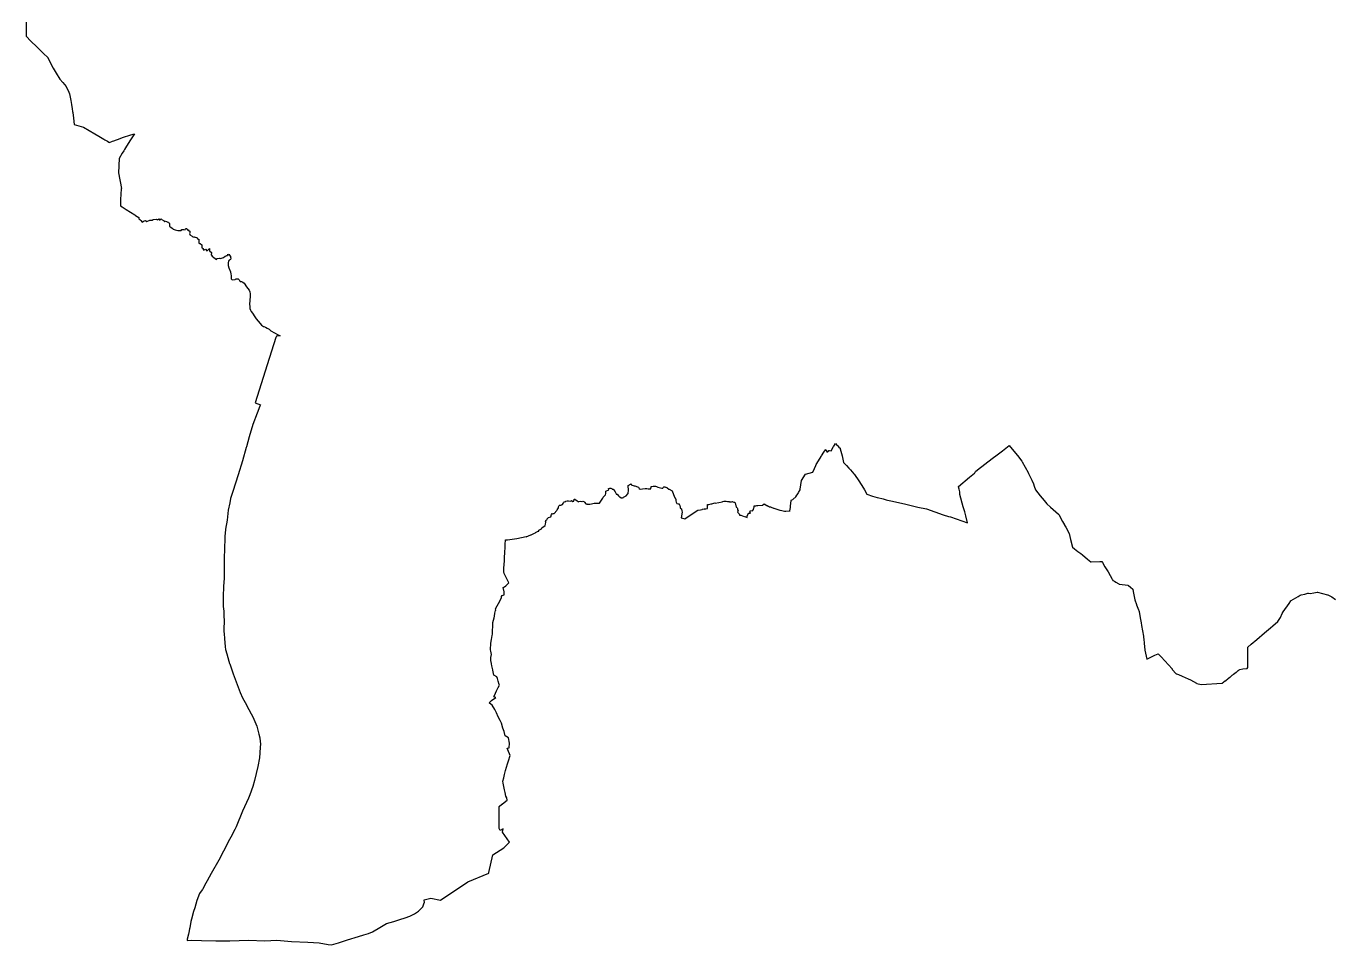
# Model space of a CAD drawing. Header units: metres. Extents: x 261539 to 373402, y 2100587 to 2213332.
# Drawn here: x 279881 to 319976, y 2100587 to 2128774 of the extents above; entities that cross this region are included whole.
import ezdxf

# ---------------------------------------------------------------- set-up
doc = ezdxf.new("R2010")
doc.units = ezdxf.units.M
doc.layers.add('DISTRICT BOUNDRY', color=86, linetype='Continuous')

msp = doc.modelspace()

# ---------------------------------------------------------------- linework, layer by layer
at = {"layer": 'DISTRICT BOUNDRY'}
msp.add_polyline3d([(279881, 2128898, 0), (279885, 2128516, 0), (279886, 2128461, 0), (280029, 2128310, 0), (280052, 2128286, 0), (280180, 2128169, 0), (280372, 2127972, 0), (280410, 2127937, 0), (280544, 2127813, 0), (280547, 2127806, 0), (280710, 2127489, 0), (280803, 2127327, 0), (280918, 2127144, 0), (281003, 2127041, 0), (281106, 2126918, 0), (281189, 2126746, 0), (281211, 2126698, 0), (281248, 2126492, 0), (281258, 2126426, 0), (281269, 2126368, 0), (281294, 2126233, 0), (281306, 2126158, 0), (281312, 2126119, 0), (281331, 2125950, 0), (281355, 2125757, 0), (281637, 2125679, 0), (281993, 2125466, 0), (282113, 2125399, 0), (282160, 2125368, 0), (282265, 2125309, 0), (282296, 2125287, 0), (282380, 2125240, 0), (282414, 2125217, 0), (282444, 2125201, 0), (282532, 2125241, 0), (282571, 2125256, 0), (282770, 2125330, 0), (282833, 2125361, 0), (283089, 2125440, 0), (283202, 2125468, 0), (283063, 2125254, 0), (282931, 2125038, 0), (282900, 2124986, 0), (282874, 2124944, 0), (282831, 2124872, 0), (282736, 2124714, 0), (282714, 2124270, 0), (282806, 2123795, 0), (282801, 2123790, 0), (282789, 2123608, 0), (282780, 2123461, 0), (282773, 2123269, 0), (282773, 2123264, 0), (282825, 2123230, 0), (282954, 2123147, 0), (283087, 2123063, 0), (283217, 2122980, 0), (283238, 2122965, 0), (283339, 2122905, 0), (283340, 2122862, 0), (283375, 2122841, 0), (283405, 2122812, 0), (283440, 2122760, 0), (283484, 2122791, 0), (283545, 2122806, 0), (283588, 2122780, 0), (283679, 2122822, 0), (283746, 2122817, 0), (283774, 2122844, 0), (283868, 2122851, 0), (283891, 2122841, 0), (283912, 2122832, 0), (283918, 2122840, 0), (283936, 2122838, 0), (283945, 2122851, 0), (283950, 2122857, 0), (283965, 2122849, 0), (283961, 2122827, 0), (283995, 2122826, 0), (284018, 2122858, 0), (284039, 2122851, 0), (284055, 2122828, 0), (284103, 2122808, 0), (284104, 2122801, 0), (284137, 2122783, 0), (284155, 2122787, 0), (284190, 2122775, 0), (284192, 2122775, 0), (284233, 2122763, 0), (284249, 2122755, 0), (284255, 2122734, 0), (284277, 2122714, 0), (284277, 2122642, 0), (284280, 2122640, 0), (284335, 2122599, 0), (284381, 2122561, 0), (284395, 2122546, 0), (284452, 2122525, 0), (284491, 2122512, 0), (284491, 2122512, 0), (284540, 2122505, 0), (284558, 2122504, 0), (284574, 2122503, 0), (284636, 2122500, 0), (284663, 2122530, 0), (284715, 2122532, 0), (284758, 2122521, 0), (284761, 2122524, 0), (284765, 2122528, 0), (284766, 2122534, 0), (284771, 2122558, 0), (284781, 2122569, 0), (284789, 2122569, 0), (284795, 2122569, 0), (284813, 2122570, 0), (284825, 2122532, 0), (284827, 2122529, 0), (284856, 2122528, 0), (284875, 2122493, 0), (284880, 2122490, 0), (284900, 2122480, 0), (284908, 2122429, 0), (284892, 2122410, 0), (284902, 2122379, 0), (284905, 2122369, 0), (284980, 2122330, 0), (284993, 2122314, 0), (285010, 2122309, 0), (285033, 2122301, 0), (285051, 2122308, 0), (285071, 2122303, 0), (285096, 2122293, 0), (285102, 2122291, 0), (285108, 2122289, 0), (285125, 2122282, 0), (285154, 2122235, 0), (285178, 2122238, 0), (285181, 2122219, 0), (285179, 2122160, 0), (285184, 2122115, 0), (285202, 2122109, 0), (285226, 2122109, 0), (285276, 2122065, 0), (285277, 2122031, 0), (285272, 2121967, 0), (285312, 2121955, 0), (285309, 2121910, 0), (285346, 2121908, 0), (285383, 2121934, 0), (285425, 2121885, 0), (285446, 2121891, 0), (285497, 2121939, 0), (285505, 2121947, 0), (285505, 2121929, 0), (285506, 2121885, 0), (285567, 2121828, 0), (285555, 2121756, 0), (285564, 2121742, 0), (285593, 2121714, 0), (285636, 2121672, 0), (285721, 2121610, 0), (285731, 2121628, 0), (285736, 2121647, 0), (285817, 2121654, 0), (285824, 2121654, 0), (285848, 2121647, 0), (285938, 2121680, 0), (285985, 2121714, 0), (285990, 2121701, 0), (285990, 2121702, 0), (285991, 2121702, 0), (286001, 2121726, 0), (286022, 2121726, 0), (286035, 2121739, 0), (286058, 2121738, 0), (286068, 2121774, 0), (286091, 2121758, 0), (286112, 2121760, 0), (286136, 2121762, 0), (286115, 2121753, 0), (286150, 2121702, 0), (286153, 2121683, 0), (286159, 2121653, 0), (286150, 2121617, 0), (286151, 2121616, 0), (286109, 2121594, 0), (286089, 2121558, 0), (286079, 2121520, 0), (286077, 2121488, 0), (286082, 2121430, 0), (286101, 2121358, 0), (286147, 2121231, 0), (286162, 2121162, 0), (286176, 2121124, 0), (286176, 2121081, 0), (286176, 2121052, 0), (286177, 2121032, 0), (286177, 2121018, 0), (286193, 2121003, 0), (286225, 2120994, 0), (286290, 2121002, 0), (286309, 2121010, 0), (286324, 2121016, 0), (286355, 2121025, 0), (286382, 2121021, 0), (286419, 2120992, 0), (286428, 2120970, 0), (286434, 2120958, 0), (286437, 2120952, 0), (286448, 2120941, 0), (286485, 2120935, 0), (286511, 2120926, 0), (286528, 2120920, 0), (286533, 2120916, 0), (286573, 2120885, 0), (286638, 2120778, 0), (286720, 2120671, 0), (286745, 2120625, 0), (286755, 2120562, 0), (286758, 2120474, 0), (286739, 2120245, 0), (286742, 2120175, 0), (286742, 2120171, 0), (286745, 2120115, 0), (286763, 2120061, 0), (286786, 2120014, 0), (286828, 2119963, 0), (286901, 2119855, 0), (286942, 2119798, 0), (287059, 2119648, 0), (287105, 2119599, 0), (287162, 2119562, 0), (287176, 2119556, 0), (287227, 2119534, 0), (287280, 2119505, 0), (287339, 2119473, 0), (287386, 2119429, 0), (287386, 2119429, 0), (287612, 2119298, 0), (287678, 2119273, 0), (287583, 2119266, 0), (287561, 2119264, 0), (287547, 2119221, 0), (287280, 2118384, 0), (286909, 2117219, 0), (287071, 2117158, 0), (287052, 2117112, 0), (286965, 2116902, 0), (286836, 2116555, 0), (286723, 2116172, 0), (286640, 2115871, 0), (286632, 2115843, 0), (286518, 2115442, 0), (286386, 2115009, 0), (286224, 2114498, 0), (286185, 2114376, 0), (286153, 2114277, 0), (286127, 2114151, 0), (286078, 2113926, 0), (286046, 2113616, 0), (286003, 2113341, 0), (286000, 2113319, 0), (285983, 2113128, 0), (285979, 2113034, 0), (285969, 2112768, 0), (285962, 2112420, 0), (285954, 2112151, 0), (285953, 2111828, 0), (285940, 2111592, 0), (285926, 2111262, 0), (285925, 2110965, 0), (285933, 2110893, 0), (285947, 2110822, 0), (285950, 2110730, 0), (285951, 2110701, 0), (285953, 2110503, 0), (285944, 2110292, 0), (285945, 2110204, 0), (285955, 2110133, 0), (285966, 2109982, 0), (285984, 2109735, 0), (286003, 2109644, 0), (286036, 2109514, 0), (286102, 2109296, 0), (286126, 2109219, 0), (286127, 2109214, 0), (286229, 2108907, 0), (286324, 2108661, 0), (286452, 2108326, 0), (286519, 2108162, 0), (286599, 2108024, 0), (286716, 2107812, 0), (286859, 2107546, 0), (286872, 2107515, 0), (286963, 2107300, 0), (287024, 2107053, 0), (287052, 2106937, 0), (287065, 2106822, 0), (287073, 2106751, 0), (287058, 2106647, 0), (287037, 2106328, 0), (286990, 2106056, 0), (286887, 2105628, 0), (286838, 2105450, 0), (286748, 2105194, 0), (286724, 2105138, 0), (286701, 2105087, 0), (286525, 2104684, 0), (286321, 2104211, 0), (286286, 2104130, 0), (286160, 2103896, 0), (286120, 2103823, 0), (285935, 2103460, 0), (285795, 2103187, 0), (285563, 2102772, 0), (285431, 2102555, 0), (285394, 2102484, 0), (285293, 2102290, 0), (285285, 2102275, 0), (285199, 2102160, 0), (285114, 2101948, 0), (285058, 2101725, 0), (285016, 2101612, 0), (284951, 2101372, 0), (284938, 2101300, 0), (284902, 2101108, 0), (284897, 2101083, 0), (284875, 2100965, 0), (284866, 2100915, 0), (284826, 2100764, 0), (284823, 2100751, 0), (284823, 2100731, 0), (284822, 2100726, 0), (284823, 2100726, 0), (284823, 2100726, 0), (284956, 2100728, 0), (285258, 2100721, 0), (285698, 2100712, 0), (286128, 2100707, 0), (286705, 2100732, 0), (287209, 2100716, 0), (287569, 2100735, 0), (288020, 2100687, 0), (288522, 2100669, 0), (288876, 2100645, 0), (289146, 2100599, 0), (289255, 2100587, 0), (289470, 2100645, 0), (289742, 2100745, 0), (290079, 2100844, 0), (290244, 2100891, 0), (290382, 2100934, 0), (290511, 2100990, 0), (290731, 2101121, 0), (290938, 2101243, 0), (291162, 2101309, 0), (291346, 2101364, 0), (291509, 2101420, 0), (291657, 2101472, 0), (291793, 2101537, 0), (291924, 2101625, 0), (292057, 2101753, 0), (292091, 2101872, 0), (292100, 2101880, 0), (292092, 2101967, 0), (292299, 2102017, 0), (292598, 2101958, 0), (293430, 2102521, 0), (294076, 2102791, 0), (294079, 2102803, 0), (294203, 2103353, 0), (294535, 2103560, 0), (294712, 2103734, 0), (294502, 2104040, 0), (294518, 2104148, 0), (294424, 2104091, 0), (294394, 2104155, 0), (294393, 2104246, 0), (294396, 2104355, 0), (294398, 2104425, 0), (294396, 2104531, 0), (294395, 2104625, 0), (294396, 2104743, 0), (294399, 2104837, 0), (294478, 2104899, 0), (294486, 2104905, 0), (294553, 2104955, 0), (294638, 2105028, 0), (294631, 2105094, 0), (294604, 2105154, 0), (294579, 2105258, 0), (294561, 2105342, 0), (294541, 2105446, 0), (294523, 2105546, 0), (294511, 2105611, 0), (294536, 2105709, 0), (294563, 2105819, 0), (294593, 2105939, 0), (294622, 2106040, 0), (294654, 2106140, 0), (294683, 2106237, 0), (294734, 2106393, 0), (294712, 2106443, 0), (294678, 2106521, 0), (294639, 2106617, 0), (294704, 2106633, 0), (294716, 2106780, 0), (294679, 2106938, 0), (294581, 2106999, 0), (294547, 2107135, 0), (294512, 2107239, 0), (294468, 2107390, 0), (294426, 2107474, 0), (294366, 2107588, 0), (294310, 2107703, 0), (294261, 2107813, 0), (294180, 2107938, 0), (294095, 2108003, 0), (294086, 2108010, 0), (294160, 2108081, 0), (294291, 2108174, 0), (294230, 2108192, 0), (294244, 2108218, 0), (294287, 2108309, 0), (294316, 2108376, 0), (294337, 2108421, 0), (294344, 2108438, 0), (294364, 2108478, 0), (294401, 2108554, 0), (294399, 2108577, 0), (294367, 2108680, 0), (294343, 2108758, 0), (294325, 2108814, 0), (294233, 2108865, 0), (294200, 2109019, 0), (294199, 2109027, 0), (294172, 2109150, 0), (294159, 2109213, 0), (294158, 2109220, 0), (294138, 2109310, 0), (294141, 2109406, 0), (294160, 2109500, 0), (294140, 2109599, 0), (294132, 2109642, 0), (294141, 2109848, 0), (294163, 2109955, 0), (294184, 2110080, 0), (294190, 2110118, 0), (294193, 2110150, 0), (294195, 2110208, 0), (294201, 2110374, 0), (294204, 2110465, 0), (294206, 2110474, 0), (294242, 2110625, 0), (294248, 2110673, 0), (294266, 2110766, 0), (294282, 2110848, 0), (294291, 2110856, 0), (294287, 2110895, 0), (294423, 2111148, 0), (294431, 2111163, 0), (294430, 2111166, 0), (294468, 2111238, 0), (294469, 2111270, 0), (294488, 2111303, 0), (294547, 2111329, 0), (294552, 2111416, 0), (294549, 2111422, 0), (294545, 2111421, 0), (294513, 2111549, 0), (294556, 2111575, 0), (294596, 2111598, 0), (294689, 2111694, 0), (294632, 2111819, 0), (294572, 2111944, 0), (294553, 2111985, 0), (294536, 2112027, 0), (294543, 2112156, 0), (294549, 2112243, 0), (294555, 2112377, 0), (294562, 2112493, 0), (294568, 2112606, 0), (294580, 2112805, 0), (294584, 2112868, 0), (294594, 2113018, 0), (294655, 2113013, 0), (294655, 2113013, 0), (294933, 2113050, 0), (295219, 2113111, 0), (295220, 2113109, 0), (295369, 2113169, 0), (295380, 2113171, 0), (295455, 2113207, 0), (295508, 2113229, 0), (295507, 2113239, 0), (295515, 2113242, 0), (295589, 2113280, 0), (295610, 2113275, 0), (295608, 2113315, 0), (295696, 2113354, 0), (295708, 2113384, 0), (295802, 2113457, 0), (295822, 2113498, 0), (295828, 2113554, 0), (295817, 2113570, 0), (295832, 2113601, 0), (295838, 2113629, 0), (295856, 2113630, 0), (295869, 2113634, 0), (295863, 2113652, 0), (295910, 2113694, 0), (295976, 2113722, 0), (296004, 2113795, 0), (296022, 2113818, 0), (296046, 2113816, 0), (296050, 2113823, 0), (296088, 2113823, 0), (296162, 2113912, 0), (296178, 2113936, 0), (296215, 2113994, 0), (296221, 2114027, 0), (296237, 2114066, 0), (296244, 2114072, 0), (296298, 2114073, 0), (296305, 2114084, 0), (296335, 2114100, 0), (296357, 2114132, 0), (296369, 2114155, 0), (296386, 2114176, 0), (296395, 2114176, 0), (296410, 2114172, 0), (296411, 2114173, 0), (296442, 2114202, 0), (296485, 2114215, 0), (296520, 2114212, 0), (296584, 2114200, 0), (296604, 2114212, 0), (296614, 2114216, 0), (296660, 2114194, 0), (296682, 2114197, 0), (296693, 2114246, 0), (296697, 2114264, 0), (296707, 2114265, 0), (296714, 2114265, 0), (296792, 2114213, 0), (296824, 2114184, 0), (296841, 2114186, 0), (296891, 2114199, 0), (296931, 2114193, 0), (296937, 2114190, 0), (296940, 2114189, 0), (296966, 2114200, 0), (296992, 2114193, 0), (297003, 2114176, 0), (297018, 2114170, 0), (297050, 2114113, 0), (297063, 2114105, 0), (297063, 2114102, 0), (297074, 2114103, 0), (297085, 2114113, 0), (297098, 2114112, 0), (297179, 2114105, 0), (297226, 2114117, 0), (297227, 2114117, 0), (297314, 2114134, 0), (297338, 2114136, 0), (297352, 2114137, 0), (297401, 2114140, 0), (297417, 2114139, 0), (297434, 2114137, 0), (297434, 2114137, 0), (297478, 2114142, 0), (297574, 2114293, 0), (297591, 2114323, 0), (297653, 2114394, 0), (297673, 2114434, 0), (297665, 2114492, 0), (297673, 2114507, 0), (297757, 2114549, 0), (297753, 2114591, 0), (297758, 2114593, 0), (297760, 2114593, 0), (297790, 2114600, 0), (297797, 2114602, 0), (297800, 2114602, 0), (297817, 2114594, 0), (297860, 2114581, 0), (297864, 2114570, 0), (297888, 2114570, 0), (297890, 2114565, 0), (297911, 2114562, 0), (297919, 2114530, 0), (297926, 2114529, 0), (297951, 2114489, 0), (297989, 2114420, 0), (297990, 2114418, 0), (298016, 2114418, 0), (298058, 2114364, 0), (298083, 2114335, 0), (298091, 2114331, 0), (298094, 2114329, 0), (298140, 2114303, 0), (298152, 2114297, 0), (298154, 2114297, 0), (298181, 2114302, 0), (298206, 2114317, 0), (298209, 2114319, 0), (298228, 2114329, 0), (298271, 2114352, 0), (298287, 2114365, 0), (298340, 2114425, 0), (298356, 2114439, 0), (298357, 2114465, 0), (298364, 2114502, 0), (298363, 2114526, 0), (298355, 2114684, 0), (298448, 2114733, 0), (298448, 2114725, 0), (298449, 2114697, 0), (298506, 2114676, 0), (298537, 2114671, 0), (298563, 2114670, 0), (298642, 2114642, 0), (298674, 2114634, 0), (298675, 2114630, 0), (298689, 2114591, 0), (298723, 2114566, 0), (298790, 2114575, 0), (298876, 2114588, 0), (298896, 2114590, 0), (298899, 2114590, 0), (298912, 2114588, 0), (298926, 2114587, 0), (298965, 2114583, 0), (299007, 2114578, 0), (299050, 2114578, 0), (299054, 2114586, 0), (299051, 2114600, 0), (299057, 2114628, 0), (299059, 2114650, 0), (299070, 2114654, 0), (299116, 2114661, 0), (299140, 2114657, 0), (299161, 2114656, 0), (299162, 2114656, 0), (299196, 2114659, 0), (299222, 2114650, 0), (299267, 2114625, 0), (299309, 2114620, 0), (299383, 2114601, 0), (299413, 2114599, 0), (299427, 2114620, 0), (299447, 2114636, 0), (299480, 2114636, 0), (299496, 2114631, 0), (299496, 2114631, 0), (299505, 2114629, 0), (299507, 2114627, 0), (299544, 2114622, 0), (299544, 2114615, 0), (299553, 2114608, 0), (299600, 2114573, 0), (299610, 2114566, 0), (299707, 2114521, 0), (299747, 2114406, 0), (299765, 2114357, 0), (299771, 2114319, 0), (299774, 2114312, 0), (299775, 2114310, 0), (299791, 2114301, 0), (299811, 2114248, 0), (299818, 2114207, 0), (299828, 2114173, 0), (299838, 2114152, 0), (299849, 2114132, 0), (299850, 2114131, 0), (299888, 2114121, 0), (299891, 2114115, 0), (299925, 2114113, 0), (299918, 2114104, 0), (299937, 2114068, 0), (299952, 2114020, 0), (299952, 2113984, 0), (299989, 2113961, 0), (299989, 2113957, 0), (300001, 2113907, 0), (300007, 2113865, 0), (299981, 2113690, 0), (300019, 2113678, 0), (300088, 2113660, 0), (300190, 2113727, 0), (300488, 2113926, 0), (300576, 2113935, 0), (300622, 2113939, 0), (300637, 2113950, 0), (300686, 2113961, 0), (300697, 2113952, 0), (300714, 2113961, 0), (300735, 2113960, 0), (300783, 2113970, 0), (300783, 2114028, 0), (300785, 2114098, 0), (300786, 2114098, 0), (300828, 2114098, 0), (300900, 2114123, 0), (300924, 2114120, 0), (301015, 2114144, 0), (301020, 2114143, 0), (301022, 2114143, 0), (301134, 2114162, 0), (301250, 2114182, 0), (301251, 2114186, 0), (301290, 2114195, 0), (301356, 2114196, 0), (301402, 2114191, 0), (301461, 2114186, 0), (301466, 2114183, 0), (301501, 2114179, 0), (301521, 2114183, 0), (301554, 2114185, 0), (301561, 2114184, 0), (301592, 2114173, 0), (301595, 2114173, 0), (301620, 2114169, 0), (301620, 2114169, 0), (301637, 2114149, 0), (301638, 2114146, 0), (301663, 2114018, 0), (301690, 2114007, 0), (301700, 2113993, 0), (301712, 2113979, 0), (301713, 2113975, 0), (301704, 2113937, 0), (301729, 2113900, 0), (301712, 2113859, 0), (301716, 2113848, 0), (301720, 2113847, 0), (301755, 2113807, 0), (301766, 2113782, 0), (301764, 2113780, 0), (301783, 2113774, 0), (301791, 2113770, 0), (301795, 2113772, 0), (301811, 2113771, 0), (301909, 2113731, 0), (301908, 2113729, 0), (301922, 2113724, 0), (301934, 2113730, 0), (301957, 2113720, 0), (301980, 2113711, 0), (301988, 2113712, 0), (302005, 2113702, 0), (302006, 2113741, 0), (302022, 2113787, 0), (302058, 2113829, 0), (302070, 2113833, 0), (302107, 2113832, 0), (302100, 2113853, 0), (302090, 2113865, 0), (302092, 2113893, 0), (302103, 2113909, 0), (302167, 2113905, 0), (302197, 2113944, 0), (302214, 2113994, 0), (302220, 2114012, 0), (302215, 2114050, 0), (302221, 2114054, 0), (302221, 2114054, 0), (302272, 2114061, 0), (302300, 2114071, 0), (302325, 2114062, 0), (302333, 2114066, 0), (302472, 2114075, 0), (302522, 2114115, 0), (302607, 2114071, 0), (302617, 2114067, 0), (302650, 2114051, 0), (302651, 2114051, 0), (302657, 2114050, 0), (302693, 2114027, 0), (302712, 2114027, 0), (302716, 2114025, 0), (302741, 2114013, 0), (302743, 2114013, 0), (302814, 2113986, 0), (302822, 2113985, 0), (303002, 2113928, 0), (303003, 2113928, 0), (303070, 2113915, 0), (303148, 2113894, 0), (303196, 2113897, 0), (303320, 2113902, 0), (303319, 2113903, 0), (303325, 2113952, 0), (303331, 2114006, 0), (303338, 2114061, 0), (303351, 2114207, 0), (303370, 2114245, 0), (303411, 2114254, 0), (303504, 2114340, 0), (303503, 2114342, 0), (303569, 2114431, 0), (303584, 2114465, 0), (303631, 2114548, 0), (303635, 2114563, 0), (303670, 2114838, 0), (303799, 2115024, 0), (304018, 2115085, 0), (304018, 2115088, 0), (304071, 2115201, 0), (304109, 2115298, 0), (304117, 2115321, 0), (304244, 2115516, 0), (304275, 2115569, 0), (304288, 2115589, 0), (304354, 2115702, 0), (304412, 2115778, 0), (304414, 2115781, 0), (304452, 2115715, 0), (304475, 2115712, 0), (304490, 2115722, 0), (304513, 2115751, 0), (304530, 2115753, 0), (304578, 2115740, 0), (304640, 2115857, 0), (304657, 2115877, 0), (304690, 2115930, 0), (304690, 2115938, 0), (304716, 2115967, 0), (304771, 2115908, 0), (304772, 2115907, 0), (304784, 2115893, 0), (304813, 2115858, 0), (304858, 2115828, 0), (304862, 2115809, 0), (304918, 2115590, 0), (304965, 2115387, 0), (304983, 2115370, 0), (305048, 2115297, 0), (305129, 2115212, 0), (305172, 2115160, 0), (305278, 2115043, 0), (305303, 2115016, 0), (305430, 2114825, 0), (305573, 2114602, 0), (305610, 2114545, 0), (305675, 2114416, 0), (305851, 2114351, 0), (305997, 2114314, 0), (306003, 2114308, 0), (306175, 2114270, 0), (306265, 2114245, 0), (306306, 2114233, 0), (306469, 2114196, 0), (306869, 2114107, 0), (307245, 2114018, 0), (307510, 2113963, 0), (307510, 2113962, 0), (308023, 2113785, 0), (308179, 2113732, 0), (308242, 2113715, 0), (308767, 2113530, 0), (308718, 2113745, 0), (308688, 2113868, 0), (308637, 2114023, 0), (308533, 2114405, 0), (308535, 2114488, 0), (308511, 2114572, 0), (308494, 2114638, 0), (308490, 2114652, 0), (308825, 2114931, 0), (308978, 2115055, 0), (308989, 2115062, 0), (308994, 2115072, 0), (309010, 2115112, 0), (309074, 2115163, 0), (309520, 2115504, 0), (309671, 2115619, 0), (309836, 2115748, 0), (310047, 2115911, 0), (310286, 2115616, 0), (310297, 2115599, 0), (310437, 2115430, 0), (310446, 2115409, 0), (310623, 2115075, 0), (310635, 2115051, 0), (310736, 2114845, 0), (310787, 2114736, 0), (310813, 2114661, 0), (310854, 2114543, 0), (310994, 2114367, 0), (311113, 2114224, 0), (311198, 2114118, 0), (311312, 2114016, 0), (311556, 2113806, 0), (311567, 2113795, 0), (311684, 2113578, 0), (311739, 2113473, 0), (311743, 2113464, 0), (311778, 2113401, 0), (311883, 2113204, 0), (311927, 2113026, 0), (311988, 2112785, 0), (312045, 2112742, 0), (312102, 2112697, 0), (312154, 2112660, 0), (312215, 2112611, 0), (312233, 2112599, 0), (312243, 2112594, 0), (312296, 2112549, 0), (312448, 2112418, 0), (312546, 2112337, 0), (312559, 2112334, 0), (312829, 2112350, 0), (312873, 2112349, 0), (312884, 2112346, 0), (312904, 2112316, 0), (312984, 2112185, 0), (313081, 2112031, 0), (313147, 2111917, 0), (313208, 2111805, 0), (313214, 2111794, 0), (313229, 2111767, 0), (313273, 2111743, 0), (313318, 2111715, 0), (313405, 2111660, 0), (313420, 2111653, 0), (313607, 2111630, 0), (313685, 2111619, 0), (313704, 2111613, 0), (313765, 2111562, 0), (313836, 2111500, 0), (313847, 2111431, 0), (313866, 2111327, 0), (313898, 2111174, 0), (313953, 2111032, 0), (313955, 2111021, 0), (314013, 2110867, 0), (314023, 2110845, 0), (314030, 2110816, 0), (314067, 2110625, 0), (314095, 2110470, 0), (314109, 2110382, 0), (314136, 2110217, 0), (314162, 2110062, 0), (314166, 2110050, 0), (314169, 2110022, 0), (314178, 2109961, 0), (314185, 2109843, 0), (314209, 2109624, 0), (314272, 2109349, 0), (314272, 2109348, 0), (314518, 2109475, 0), (314613, 2109521, 0), (314625, 2109509, 0), (314712, 2109426, 0), (315044, 2109052, 0), (315050, 2109038, 0), (315172, 2108905, 0), (315173, 2108905, 0), (315244, 2108877, 0), (315353, 2108833, 0), (315533, 2108752, 0), (315608, 2108722, 0), (315793, 2108611, 0), (315802, 2108605, 0), (315936, 2108580, 0), (316578, 2108611, 0), (316633, 2108654, 0), (316655, 2108673, 0), (316657, 2108676, 0), (316702, 2108711, 0), (316752, 2108750, 0), (316777, 2108770, 0), (316810, 2108796, 0), (316822, 2108803, 0), (316891, 2108857, 0), (316908, 2108872, 0), (316926, 2108888, 0), (316968, 2108920, 0), (316972, 2108926, 0), (317007, 2108950, 0), (317015, 2108955, 0), (317054, 2108984, 0), (317073, 2109000, 0), (317084, 2109008, 0), (317104, 2109021, 0), (317117, 2109032, 0), (317209, 2109056, 0), (317344, 2109064, 0), (317367, 2109100, 0), (317366, 2109262, 0), (317366, 2109390, 0), (317367, 2109400, 0), (317367, 2109509, 0), (317367, 2109723, 0), (317474, 2109814, 0), (317639, 2109954, 0), (317876, 2110157, 0), (318063, 2110315, 0), (318129, 2110370, 0), (318137, 2110378, 0), (318290, 2110504, 0), (318364, 2110635, 0), (318418, 2110751, 0), (318446, 2110808, 0), (318635, 2111060, 0), (318687, 2111137, 0), (318695, 2111153, 0), (318912, 2111280, 0), (318977, 2111318, 0), (319006, 2111324, 0), (319117, 2111351, 0), (319203, 2111374, 0), (319216, 2111381, 0), (319220, 2111379, 0), (319229, 2111379, 0), (319282, 2111365, 0), (319392, 2111388, 0), (319448, 2111399, 0), (319497, 2111408, 0), (319508, 2111405, 0), (319658, 2111369, 0), (319815, 2111331, 0), (319825, 2111327, 0), (319825, 2111327, 0), (319942, 2111260, 0), (320059, 2111185, 0)], dxfattribs=at)

doc.saveas('drawing.dxf')
